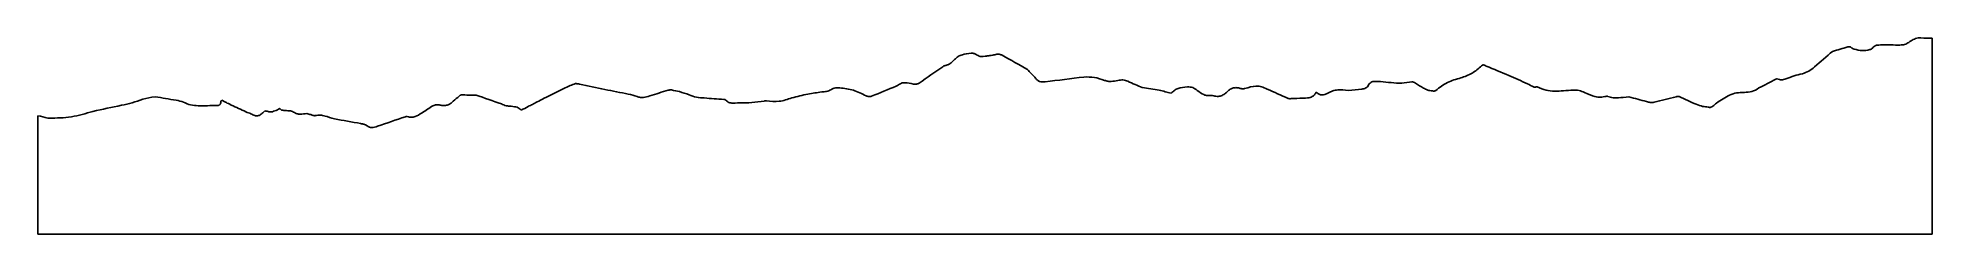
# Model space of a CAD drawing. Extents: x -1 to 608, y 62 to 125.
import ezdxf

# ---------------------------------------------------------------- set-up
doc = ezdxf.new("R2010")
doc.units = 0
doc.header["$MEASUREMENT"] = 0
doc.layers.add('VISIBLE', color=7, linetype='CONTINUOUS')

msp = doc.modelspace()

# ---------------------------------------------------------------- linework, layer by layer
at = {"layer": 'VISIBLE'}
msp.add_line((463.99, 116.27), (463.67, 115.98), dxfattribs=at)
for points in [[(581.36, 122.09), (579.74, 121.62), (578.11, 121.16), (576.49, 120.69)], [(598.14, 122.72), (596.22, 122.73), (594.3, 122.74), (592.37, 122.75)], [(607.72, 124.89), (606.47, 124.93), (605.23, 124.97), (603.98, 125.02)], [(608.5, 124.98), (608.24, 124.95), (607.98, 124.92), (607.72, 124.89)], [(608.5, 61.93), (608.5, 82.95), (608.5, 103.97), (608.5, 124.98)], [(290.4, 115.75), (287.89, 114), (285.38, 112.24), (282.88, 110.49)], [(317.66, 114.86), (314.96, 116.38), (312.26, 117.9), (309.56, 119.42)], [(472.41, 112.97), (469.98, 113.96), (467.56, 114.96), (465.13, 115.95)], [(576.49, 120.69), (574.56, 119.03), (572.64, 117.37), (570.72, 115.71)], [(170.6, 109.69), (168.28, 108.55), (165.95, 107.41), (163.63, 106.27)], [(172.37, 110.31), (171.78, 110.1), (171.19, 109.9), (170.6, 109.69)], [(181.78, 108.42), (179.06, 109), (176.35, 109.58), (173.63, 110.16)], [(275.9, 109.72), (275.76, 109.65), (275.61, 109.57), (275.47, 109.5)], [(320.03, 112.35), (319.24, 113.18), (318.45, 114.02), (317.66, 114.86)], [(335.8, 112.44), (331.65, 111.93), (327.51, 111.41), (323.37, 110.9)], [(354.57, 109.05), (353.02, 109.71), (351.46, 110.38), (349.91, 111.05)], [(478.42, 110.24), (476.42, 111.15), (474.41, 112.06), (472.41, 112.97)], [(480.37, 109.24), (479.72, 109.57), (479.07, 109.91), (478.42, 110.24)], [(558.28, 111.74), (556.45, 110.8), (554.63, 109.86), (552.8, 108.92)], [(566.78, 113.5), (565.91, 113.27), (565.05, 113.05), (564.18, 112.83)], [(37.16, 106.1), (35.86, 105.85), (34.56, 105.6), (33.26, 105.35)], [(44, 104.98), (41.72, 105.35), (39.44, 105.73), (37.16, 106.1)], [(46.34, 104.4), (45.56, 104.6), (44.78, 104.79), (44, 104.98)], [(58.34, 104.57), (58.43, 104.7), (58.52, 104.84), (58.62, 104.97)], [(133.03, 104.63), (133.69, 105.2), (134.34, 105.76), (134.99, 106.33)], [(140.37, 106.62), (138.79, 106.64), (137.21, 106.65), (135.63, 106.67)], [(148.52, 103.78), (145.8, 104.73), (143.09, 105.67), (140.37, 106.62)], [(189.32, 106.96), (186.81, 107.45), (184.3, 107.93), (181.78, 108.42)], [(192.13, 106.2), (191.2, 106.45), (190.26, 106.71), (189.32, 106.96)], [(202.1, 108.21), (200.16, 107.6), (198.21, 106.98), (196.26, 106.37)], [(203.26, 108.29), (204.1, 108.11), (204.94, 107.92), (205.77, 107.74)], [(208.88, 106.73), (207.84, 107.06), (206.81, 107.4), (205.77, 107.74)], [(220.02, 105.23), (217.93, 105.39), (215.84, 105.54), (213.75, 105.7)], [(247.06, 106.97), (245.32, 106.56), (243.59, 106.14), (241.85, 105.73)], [(251.51, 107.66), (250.02, 107.43), (248.54, 107.2), (247.06, 106.97)], [(275.47, 109.5), (272.83, 108.43), (270.2, 107.35), (267.56, 106.28)], [(360.02, 108.22), (358.2, 108.49), (356.39, 108.77), (354.57, 109.05)], [(363.84, 107.21), (362.57, 107.54), (361.29, 107.88), (360.02, 108.22)], [(401.42, 105.56), (399.19, 106.55), (396.96, 107.55), (394.73, 108.54)], [(425.18, 108.58), (423.74, 108.43), (422.3, 108.29), (420.86, 108.15)], [(481.59, 109.27), (481.58, 109.26), (481.56, 109.25), (481.55, 109.24)], [(516.66, 104.54), (514.79, 105.05), (512.92, 105.56), (511.04, 106.07)], [(526.21, 106.08), (523.84, 105.49), (521.48, 104.9), (519.11, 104.32)], [(532.68, 103.66), (530.84, 104.49), (528.99, 105.32), (527.15, 106.14)], [(534.72, 103), (534.04, 103.22), (533.36, 103.44), (532.68, 103.66)], [(-0.5, 99.98), (-0.5, 87.3), (-0.5, 74.62), (-0.5, 61.93)], [(2.67, 99.24), (1.61, 99.49), (0.56, 99.74), (-0.5, 99.98)], [(3.17, 99.23), (3, 99.23), (2.84, 99.24), (2.67, 99.24)], [(26.38, 103.36), (23.31, 102.71), (20.24, 102.05), (17.18, 101.4)], [(56.94, 103.23), (54.98, 103.23), (53.02, 103.22), (51.06, 103.22)], [(66.4, 101.24), (64.81, 101.97), (63.23, 102.7), (61.64, 103.44)], [(67.99, 100.61), (67.46, 100.82), (66.93, 101.03), (66.4, 101.24)], [(76.51, 101.84), (75.97, 101.65), (75.43, 101.46), (74.89, 101.26)], [(87.3, 100.34), (86.87, 100.46), (86.45, 100.59), (86.02, 100.71)], [(103.26, 97.47), (100.46, 97.97), (97.66, 98.47), (94.86, 98.97)], [(117.66, 99.68), (114.67, 98.65), (111.68, 97.63), (108.69, 96.6)], [(126.52, 103.19), (125.36, 102.43), (124.2, 101.67), (123.05, 100.91)], [(536.53, 102.74), (535.93, 102.82), (535.32, 102.91), (534.72, 103)], [(-0.5, 61.93), (202.5, 61.93), (405.5, 61.93), (608.5, 61.93)]]:
    msp.add_open_spline(points, degree=3, dxfattribs=at)
for points, knots in [([(581.36, 122.09), (581.54, 122.12), (581.84, 122.18), (582.16, 122.15), (582.3, 122.09), (582.36, 122.05), (582.38, 122.02), (582.4, 122.01)], [0, 0, 0, 0, 0.330444, 0.59268, 0.770364, 0.887041, 1, 1, 1, 1]), ([(583.47, 121.4), (583.22, 121.49), (582.81, 121.65), (582.57, 121.82), (582.46, 121.95), (582.4, 122.01)], [0, 0, 0, 0, 0.449317, 0.731651, 1, 1, 1, 1]), ([(592.37, 122.75), (591.72, 122.74), (590.62, 122.72), (589.82, 122.33), (589.41, 121.83), (589.2, 121.58)], [0, 0, 0, 0, 0.412335, 0.697222, 1, 1, 1, 1]), ([(601.02, 123.58), (600.57, 123.31), (599.68, 122.79), (598.66, 122.74), (598.14, 122.72)], [0, 0, 0, 0, 0.500686, 1, 1, 1, 1]), ([(603.98, 125.02), (603.46, 124.86), (602.41, 124.53), (601.49, 123.9), (601.02, 123.58)], [0, 0, 0, 0, 0.496244, 1, 1, 1, 1]), ([(290.4, 115.75), (290.48, 115.81), (290.65, 115.94), (290.84, 116.01), (290.93, 116.04)], [0, 0, 0, 0, 0.506517, 1, 1, 1, 1]), ([(294.2, 118.04), (293.69, 117.54), (292.82, 116.7), (291.92, 116.28), (291.26, 116.12), (290.93, 116.04)], [0, 0, 0, 0, 0.413842, 0.703887, 1, 1, 1, 1]), ([(299.57, 120.14), (298.53, 119.99), (296.76, 119.71), (295.37, 119.14), (294.6, 118.41), (294.2, 118.04)], [0, 0, 0, 0, 0.408687, 0.698119, 1, 1, 1, 1]), ([(302.82, 119.03), (302.71, 119.03), (302.39, 119.04), (301.16, 119.65), (300.37, 120.04), (299.95, 120.16), (299.69, 120.15), (299.57, 120.14)], [0, 0, 0, 0, 0.156648, 0.449165, 0.688704, 0.848197, 1, 1, 1, 1]), ([(306.54, 119.45), (306.16, 119.41), (305.54, 119.34), (305.11, 119.27), (304.82, 119.22), (304.72, 119.2), (304.65, 119.19), (303.67, 119.1), (302.82, 119.03)], [0, 0, 0, 0, 0.247913, 0.410178, 0.541235, 0.61263, 0.665263, 1, 1, 1, 1]), ([(309.56, 119.42), (309.23, 119.55), (308.61, 119.8), (307.77, 119.76), (306.98, 119.57), (306.54, 119.45)], [0, 0, 0, 0, 0.331839, 0.62766, 1, 1, 1, 1]), ([(463.66, 115.98), (462.68, 115.14), (460.7, 113.44), (458.2, 112.57), (456.95, 112.13)], [0, 0, 0, 0, 0.497217, 1, 1, 1, 1]), ([(463.99, 116.27), (464, 116.28), (464.04, 116.31), (464.11, 116.34), (464.28, 116.35), (464.61, 116.22), (464.94, 116.05), (465.13, 115.95)], [0, 0, 0, 0, 0.112281, 0.226072, 0.398542, 0.659186, 1, 1, 1, 1]), ([(588.45, 121.24), (587.62, 121.07), (585.96, 120.74), (584.3, 121.18), (583.47, 121.4)], [0, 0, 0, 0, 0.497813, 1, 1, 1, 1]), ([(588.45, 121.24), (588.59, 121.27), (588.86, 121.34), (589.14, 121.5), (589.18, 121.56), (589.2, 121.58)], [0, 0, 0, 0, 0.441, 0.806769, 1, 1, 1, 1]), ([(172.37, 110.31), (172.4, 110.31), (172.46, 110.32), (172.62, 110.31), (173.02, 110.27), (173.41, 110.2), (173.63, 110.16)], [0, 0, 0, 0, 0.137984, 0.322609, 0.619159, 1, 1, 1, 1]), ([(280.98, 110.16), (280.03, 110.37), (278.43, 110.72), (277.1, 110.52), (276.31, 109.99), (275.9, 109.72)], [0, 0, 0, 0, 0.4127, 0.698835, 1, 1, 1, 1]), ([(282.88, 110.49), (282.74, 110.42), (282.46, 110.26), (281.96, 110.14), (281.45, 110.09), (281.13, 110.14), (280.98, 110.16)], [0, 0, 0, 0, 0.245208, 0.499499, 0.754102, 1, 1, 1, 1]), ([(323.37, 110.9), (323.03, 110.86), (322.37, 110.79), (321.51, 110.97), (320.75, 111.47), (320.28, 112.04), (320.03, 112.35)], [0, 0, 0, 0, 0.255374, 0.489132, 0.728676, 1, 1, 1, 1]), ([(342.41, 111.37), (341.34, 111.74), (339.19, 112.48), (336.93, 112.45), (335.8, 112.44)], [0, 0, 0, 0, 0.500826, 1, 1, 1, 1]), ([(346.75, 111.36), (345.97, 111.21), (344.64, 110.97), (343.53, 111.03), (342.79, 111.26), (342.41, 111.37)], [0, 0, 0, 0, 0.411256, 0.701649, 1, 1, 1, 1]), ([(349.91, 111.05), (349.64, 111.16), (349.12, 111.4), (348.31, 111.57), (347.33, 111.44), (346.75, 111.36)], [0, 0, 0, 0, 0.300167, 0.589498, 1, 1, 1, 1]), ([(427.34, 109.91), (427.21, 109.71), (426.95, 109.31), (426.44, 108.91), (425.85, 108.65), (425.41, 108.6), (425.18, 108.58)], [0, 0, 0, 0, 0.259025, 0.504819, 0.748489, 1, 1, 1, 1]), ([(429.84, 110.98), (429.57, 111), (429.05, 111.05), (428.36, 110.88), (427.76, 110.52), (427.48, 110.12), (427.34, 109.91)], [0, 0, 0, 0, 0.260892, 0.505503, 0.747827, 1, 1, 1, 1]), ([(429.84, 110.98), (429.86, 110.97), (429.92, 110.97), (430.09, 110.98), (430.25, 110.99), (430.49, 111), (431.09, 111.04), (431.18, 111.03), (431.2, 111.03)], [0, 0, 0, 0, 0.108643, 0.257498, 0.403292, 0.593227, 0.880911, 1, 1, 1, 1]), ([(441.28, 110.85), (440.19, 110.69), (437.99, 110.37), (434.61, 110.59), (432.34, 110.88), (431.2, 111.03)], [0, 0, 0, 0, 0.330517, 0.663459, 1, 1, 1, 1]), ([(441.28, 110.85), (441.32, 110.86), (441.41, 110.87), (441.55, 110.85), (441.84, 110.76), (442.17, 110.59), (442.36, 110.48)], [0, 0, 0, 0, 0.170693, 0.35184, 0.616097, 1, 1, 1, 1]), ([(447.85, 107.95), (447.32, 108.03), (446.27, 108.18), (444.91, 108.91), (443.3, 109.9), (442.36, 110.48)], [0, 0, 0, 0, 0.295323, 0.586608, 1, 1, 1, 1]), ([(456.95, 112.13), (455.49, 111.73), (452.57, 110.93), (450.15, 109.05), (448.94, 108.1)], [0, 0, 0, 0, 0.498245, 1, 1, 1, 1]), ([(558.62, 111.86), (558.61, 111.87), (558.59, 111.87), (558.55, 111.87), (558.46, 111.84), (558.35, 111.77), (558.28, 111.74)], [0, 0, 0, 0, 0.156822, 0.330804, 0.599484, 1, 1, 1, 1]), ([(564.18, 112.83), (563.22, 112.46), (561.6, 111.83), (560.15, 111.5), (559.38, 111.57), (558.88, 111.77), (558.62, 111.86)], [0, 0, 0, 0, 0.365527, 0.62219, 0.806532, 1, 1, 1, 1]), ([(570.72, 115.71), (570.12, 115.19), (568.94, 114.17), (567.49, 113.72), (566.78, 113.5)], [0, 0, 0, 0, 0.505127, 1, 1, 1, 1]), ([(33.26, 105.35), (32.12, 104.91), (29.85, 104.04), (27.53, 103.58), (26.38, 103.36)], [0, 0, 0, 0, 0.504039, 1, 1, 1, 1]), ([(51.06, 103.22), (50.23, 103.24), (48.57, 103.28), (47.09, 104.03), (46.34, 104.4)], [0, 0, 0, 0, 0.499527, 1, 1, 1, 1]), ([(58.34, 104.57), (58.31, 104.35), (58.27, 103.98), (58.14, 103.74), (57.99, 103.54), (57.78, 103.4), (57.54, 103.28), (57.16, 103.25), (56.94, 103.23)], [0, 0, 0, 0, 0.21811, 0.360325, 0.498491, 0.636847, 0.779932, 1, 1, 1, 1]), ([(61.64, 103.44), (61, 103.76), (60.2, 104.15), (60.13, 104.19), (59.38, 104.58), (58.88, 104.84), (58.62, 104.97)], [0, 0, 0, 0, 0.371868, 0.461511, 0.718067, 1, 1, 1, 1]), ([(128.8, 103.41), (128.41, 103.47), (127.63, 103.59), (126.89, 103.32), (126.52, 103.19)], [0, 0, 0, 0, 0.500947, 1, 1, 1, 1]), ([(133.03, 104.63), (132.73, 104.37), (132.14, 103.85), (131.12, 103.38), (130, 103.19), (129.2, 103.34), (128.8, 103.41)], [0, 0, 0, 0, 0.253462, 0.49784, 0.742567, 1, 1, 1, 1]), ([(134.99, 106.33), (135.1, 106.42), (135.29, 106.56), (135.47, 106.65), (135.58, 106.66), (135.63, 106.67)], [0, 0, 0, 0, 0.42359, 0.727151, 1, 1, 1, 1]), ([(151.69, 103.03), (151.13, 103.06), (150.02, 103.12), (149.02, 103.56), (148.52, 103.78)], [0, 0, 0, 0, 0.502079, 1, 1, 1, 1]), ([(163.63, 106.27), (161.86, 105.37), (159.34, 104.08), (158.53, 103.66), (157.01, 102.87), (155.64, 102.16), (154.88, 101.77)], [0, 0, 0, 0, 0.369317, 0.525381, 0.736246, 1, 1, 1, 1]), ([(196.26, 106.37), (195.53, 106.16), (194.28, 105.8), (193.21, 105.8), (192.5, 106.06), (192.13, 106.2)], [0, 0, 0, 0, 0.410527, 0.699326, 1, 1, 1, 1]), ([(203.26, 108.29), (203.24, 108.29), (203.18, 108.3), (202.67, 108.28), (202.34, 108.25), (202.18, 108.22), (202.1, 108.21)], [0, 0, 0, 0, 0.136141, 0.476205, 0.766881, 1, 1, 1, 1]), ([(213.75, 105.7), (212.91, 105.72), (211.22, 105.78), (209.66, 106.41), (208.88, 106.73)], [0, 0, 0, 0, 0.50009, 1, 1, 1, 1]), ([(220.39, 105.17), (220.38, 105.18), (220.36, 105.2), (220.32, 105.21), (220.22, 105.23), (220.1, 105.23), (220.02, 105.23)], [0, 0, 0, 0, 0.163191, 0.34116, 0.60738, 1, 1, 1, 1]), ([(225.07, 104.18), (224.15, 104.09), (222.61, 103.94), (221.41, 104.29), (220.73, 104.87), (220.39, 105.17)], [0, 0, 0, 0, 0.414596, 0.699249, 1, 1, 1, 1]), ([(232.97, 104.72), (231.66, 104.52), (229.03, 104.13), (226.39, 104.16), (225.07, 104.18)], [0, 0, 0, 0, 0.500493, 1, 1, 1, 1]), ([(232.97, 104.72), (233.09, 104.75), (233.34, 104.8), (233.59, 104.75), (233.72, 104.73)], [0, 0, 0, 0, 0.496851, 1, 1, 1, 1]), ([(241.85, 105.73), (240.53, 105.26), (237.89, 104.33), (235.11, 104.59), (233.72, 104.73)], [0, 0, 0, 0, 0.500425, 1, 1, 1, 1]), ([(254.47, 108.36), (254.01, 108.13), (253.08, 107.69), (252.03, 107.67), (251.51, 107.66)], [0, 0, 0, 0, 0.496391, 1, 1, 1, 1]), ([(257.3, 108.97), (256.65, 108.97), (255.48, 108.98), (254.78, 108.55), (254.47, 108.36)], [0, 0, 0, 0, 0.559196, 1, 1, 1, 1]), ([(265.76, 106.4), (264.42, 107.08), (261.75, 108.43), (258.78, 108.79), (257.3, 108.97)], [0, 0, 0, 0, 0.500484, 1, 1, 1, 1]), ([(267.56, 106.28), (267.42, 106.24), (267.13, 106.16), (266.64, 106.16), (266.16, 106.22), (265.89, 106.34), (265.76, 106.4)], [0, 0, 0, 0, 0.245774, 0.501571, 0.756435, 1, 1, 1, 1]), ([(369.09, 109.26), (368, 109.12), (366.15, 108.88), (364.86, 108.21), (364.18, 107.54), (363.84, 107.21)], [0, 0, 0, 0, 0.423201, 0.71152, 1, 1, 1, 1]), ([(372.23, 108.14), (371.72, 108.48), (370.85, 109.08), (370, 109.24), (369.4, 109.25), (369.09, 109.26)], [0, 0, 0, 0, 0.4118, 0.700945, 1, 1, 1, 1]), ([(376.81, 106.48), (376.36, 106.46), (375.48, 106.41), (374.24, 106.7), (372.97, 107.6), (372.23, 108.14)], [0, 0, 0, 0, 0.298185, 0.587201, 1, 1, 1, 1]), ([(376.81, 106.48), (376.87, 106.49), (377, 106.51), (377.12, 106.49), (377.18, 106.48)], [0, 0, 0, 0, 0.504867, 1, 1, 1, 1]), ([(382.15, 107.96), (381.8, 107.62), (381.12, 106.97), (379.93, 106.36), (378.6, 106.12), (377.66, 106.36), (377.18, 106.48)], [0, 0, 0, 0, 0.254427, 0.499141, 0.742931, 1, 1, 1, 1]), ([(386.34, 108.71), (385.97, 108.81), (385.22, 109.02), (384.12, 109.04), (383.05, 108.75), (382.45, 108.23), (382.15, 107.96)], [0, 0, 0, 0, 0.254017, 0.499244, 0.742691, 1, 1, 1, 1]), ([(386.34, 108.71), (386.53, 108.67), (386.91, 108.6), (387.28, 108.7), (387.47, 108.75)], [0, 0, 0, 0, 0.49976, 1, 1, 1, 1]), ([(394.73, 108.54), (394.11, 108.83), (392.9, 109.4), (391.02, 109.7), (388.78, 109.1), (387.47, 108.75)], [0, 0, 0, 0, 0.301121, 0.58901, 1, 1, 1, 1]), ([(402.91, 105.51), (402.61, 105.49), (402.12, 105.45), (401.75, 105.46), (401.53, 105.53), (401.42, 105.56)], [0, 0, 0, 0, 0.433494, 0.721911, 1, 1, 1, 1]), ([(404.27, 105.55), (404.2, 105.54), (404.02, 105.52), (403.56, 105.51), (403.17, 105.52), (402.99, 105.52), (402.94, 105.52), (402.92, 105.52), (402.91, 105.51)], [0, 0, 0, 0, 0.189147, 0.452274, 0.698706, 0.852003, 0.936414, 1, 1, 1, 1]), ([(410.5, 107.55), (410.32, 107.24), (409.96, 106.64), (409.27, 106.09), (408.46, 105.78), (407.61, 105.67), (405.61, 105.6), (404.27, 105.55)], [0, 0, 0, 0, 0.183222, 0.34986, 0.509974, 0.670638, 1, 1, 1, 1]), ([(414.25, 107.28), (413.92, 107.1), (413.3, 106.77), (412.34, 106.62), (411.87, 106.71), (411.37, 106.84), (410.83, 107.28), (410.5, 107.55)], [0, 0, 0, 0, 0.235533, 0.453513, 0.604959, 0.760217, 1, 1, 1, 1]), ([(420.86, 108.15), (419.63, 108.24), (417.53, 108.39), (415.83, 108.01), (414.77, 107.52), (414.25, 107.28)], [0, 0, 0, 0, 0.413542, 0.706216, 1, 1, 1, 1]), ([(447.85, 107.95), (448.07, 107.94), (448.43, 107.92), (448.72, 107.98), (448.85, 108.03), (448.91, 108.08), (448.94, 108.1)], [0, 0, 0, 0, 0.388309, 0.653937, 0.833272, 1, 1, 1, 1]), ([(481.59, 109.27), (481.36, 109.24), (480.97, 109.2), (480.66, 109.17), (480.47, 109.22), (480.37, 109.24)], [0, 0, 0, 0, 0.422284, 0.715888, 1, 1, 1, 1]), ([(493.14, 108.22), (491.01, 108.07), (487.37, 107.8), (484.41, 108.09), (482.51, 108.86), (481.55, 109.24)], [0, 0, 0, 0, 0.413438, 0.704363, 1, 1, 1, 1]), ([(496.78, 107.43), (496.19, 107.7), (495.01, 108.23), (493.76, 108.22), (493.14, 108.22)], [0, 0, 0, 0, 0.504792, 1, 1, 1, 1]), ([(503.72, 106.21), (503.1, 106.1), (501.85, 105.87), (500.01, 106.02), (497.98, 106.91), (496.78, 107.43)], [0, 0, 0, 0, 0.297404, 0.588361, 1, 1, 1, 1]), ([(503.72, 106.21), (503.81, 106.23), (503.97, 106.26), (504.11, 106.26), (504.18, 106.23), (504.22, 106.22)], [0, 0, 0, 0, 0.42218, 0.725235, 1, 1, 1, 1]), ([(511.04, 106.07), (509.8, 105.94), (507.69, 105.72), (505.93, 105.65), (504.79, 106.03), (504.22, 106.22)], [0, 0, 0, 0, 0.412944, 0.704445, 1, 1, 1, 1]), ([(519.11, 104.32), (518.7, 104.27), (517.87, 104.18), (517.06, 104.42), (516.66, 104.54)], [0, 0, 0, 0, 0.498839, 1, 1, 1, 1]), ([(527.15, 106.14), (527.08, 106.16), (526.93, 106.2), (526.68, 106.19), (526.38, 106.12), (526.21, 106.08)], [0, 0, 0, 0, 0.280702, 0.575372, 1, 1, 1, 1]), ([(539.16, 104.06), (538.77, 103.69), (538.1, 103.06), (537.4, 102.71), (536.98, 102.66), (536.69, 102.71), (536.53, 102.74)], [0, 0, 0, 0, 0.362091, 0.616412, 0.801851, 1, 1, 1, 1]), ([(548.13, 107.51), (547.26, 107.48), (545.55, 107.42), (543.2, 106.67), (540.65, 105.02), (539.16, 104.06)], [0, 0, 0, 0, 0.297007, 0.586964, 1, 1, 1, 1]), ([(552.8, 108.92), (552.06, 108.46), (550.61, 107.56), (548.95, 107.52), (548.13, 107.51)], [0, 0, 0, 0, 0.50539, 1, 1, 1, 1]), ([(17.18, 101.4), (14.89, 100.71), (10.32, 99.31), (5.55, 99.26), (3.17, 99.23)], [0, 0, 0, 0, 0.500259, 1, 1, 1, 1]), ([(72.1, 101.21), (71.71, 100.88), (71.09, 100.33), (70.61, 100.09), (70.16, 99.95), (69.69, 99.96), (69.18, 100.06), (68.44, 100.4), (67.99, 100.61)], [0, 0, 0, 0, 0.230011, 0.370197, 0.501829, 0.633123, 0.772365, 1, 1, 1, 1]), ([(72.48, 101.57), (72.47, 101.56), (72.44, 101.53), (72.35, 101.44), (72.2, 101.3), (72.1, 101.21)], [0, 0, 0, 0, 0.204629, 0.500005, 1, 1, 1, 1]), ([(74.89, 101.26), (74.71, 101.23), (74.35, 101.17), (73.76, 101.29), (72.96, 101.47), (72.48, 101.57)], [0, 0, 0, 0, 0.273092, 0.56303, 1, 1, 1, 1]), ([(77.4, 102.17), (77.37, 102.21), (77.33, 102.26), (77.28, 102.28), (77.24, 102.29), (77.19, 102.29), (77.14, 102.28), (77.02, 102.22), (76.72, 102), (76.51, 101.84)], [0, 0, 0, 0, 0.146596, 0.238464, 0.328755, 0.417348, 0.51141, 0.65311, 1, 1, 1, 1]), ([(78.62, 101.66), (78.33, 101.71), (77.86, 101.78), (77.6, 101.96), (77.47, 102.1), (77.4, 102.17)], [0, 0, 0, 0, 0.448991, 0.729592, 1, 1, 1, 1]), ([(81.72, 101.14), (81.51, 101.25), (81.08, 101.49), (80.28, 101.6), (79.44, 101.63), (78.89, 101.65), (78.62, 101.66)], [0, 0, 0, 0, 0.238152, 0.488146, 0.745348, 1, 1, 1, 1]), ([(86.02, 100.71), (85.25, 100.63), (83.92, 100.48), (82.8, 100.52), (82.09, 100.93), (81.72, 101.14)], [0, 0, 0, 0, 0.406953, 0.694894, 1, 1, 1, 1]), ([(87.3, 100.34), (87.54, 100.24), (87.98, 100.07), (88.53, 99.97), (88.65, 100.01), (88.7, 100.02)], [0, 0, 0, 0, 0.438207, 0.80399, 1, 1, 1, 1]), ([(94.86, 98.97), (93.77, 99.31), (91.91, 99.89), (90.35, 100.28), (89.25, 100.11), (88.7, 100.02)], [0, 0, 0, 0, 0.412201, 0.702925, 1, 1, 1, 1]), ([(103.26, 97.47), (103.64, 97.4), (104.28, 97.28), (104.78, 97.11), (105.06, 96.93), (105.2, 96.84)], [0, 0, 0, 0, 0.421333, 0.71517, 1, 1, 1, 1]), ([(118.27, 99.7), (118.17, 99.73), (117.97, 99.77), (117.76, 99.71), (117.66, 99.68)], [0, 0, 0, 0, 0.496538, 1, 1, 1, 1]), ([(123.05, 100.91), (122.25, 100.43), (120.9, 99.62), (119.62, 99.39), (118.73, 99.6), (118.27, 99.7)], [0, 0, 0, 0, 0.412008, 0.699482, 1, 1, 1, 1]), ([(154.88, 101.77), (154.68, 101.96), (154.28, 102.34), (153.53, 102.79), (152.38, 102.94), (151.69, 103.03)], [0, 0, 0, 0, 0.281842, 0.568726, 1, 1, 1, 1]), ([(108.69, 96.6), (108.07, 96.42), (106.99, 96.12), (106.06, 96.26), (105.49, 96.64), (105.2, 96.84)], [0, 0, 0, 0, 0.406769, 0.693773, 1, 1, 1, 1])]:
    msp.add_open_spline(points, degree=3, knots=knots, dxfattribs=at)

doc.saveas('drawing.dxf')
